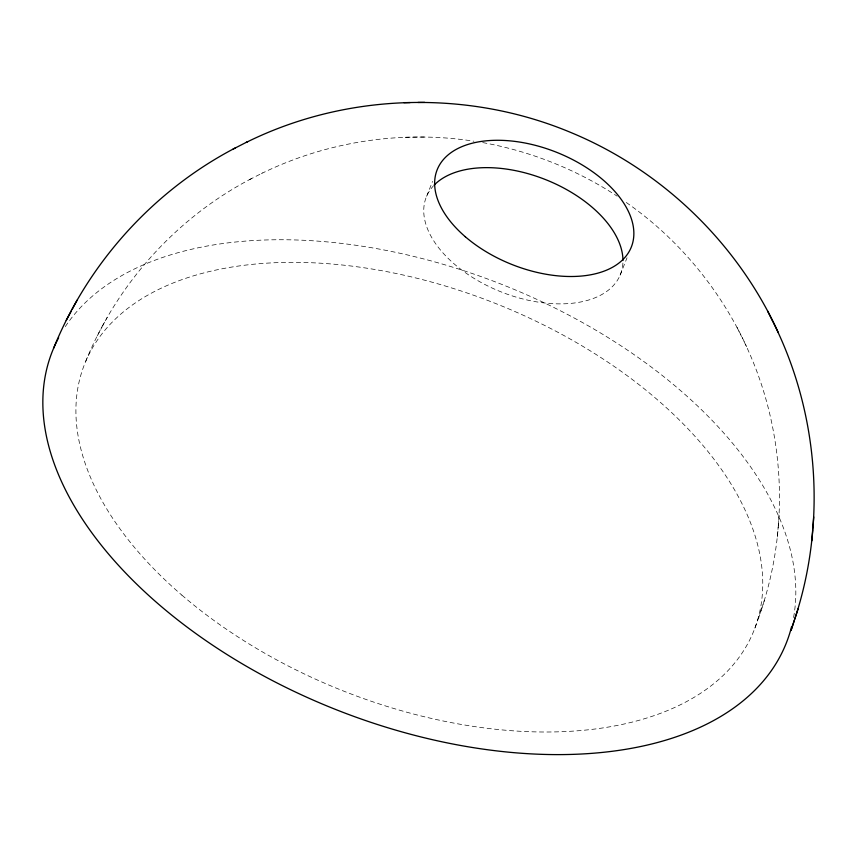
<?xml version="1.0" encoding="UTF-8"?>
<svg xmlns="http://www.w3.org/2000/svg" width="857" height="857" viewBox="0 0 857 857"><rect width="100%" height="100%" fill="white"/><g stroke="black" fill="none" stroke-linecap="round" stroke-linejoin="round"><path stroke-width="0.64" stroke-dasharray="4.29 3.21" d="M761.712 608.62C791.011 520.338 783.759 420.648 742.066 337.508M777.342 536.975L778.167 526.776M778.263 525.566L779.099 515.207M754.888 628.138L761.434 609.423M758.37 618.829L764.851 598.979M426.615 196.307L432.56 181.384M620.104 275.204L627.035 257.796M85.721 361.322C117.27 283.549 176.863 217.507 251.315 178.674M97.237 335.912L101.972 327.138M102.604 325.917L107.179 317.454M261.406 173.575C326.742 141.469 401.997 129.964 473.932 141.223M249.366 179.691L262.778 172.846M424.226 137.045L405.286 137.281M482.695 142.573C530.494 151.239 576.525 169.482 617.147 196.157M626.263 202.488C678.305 238.707 720.084 289.227 746.64 346.753M737.031 327.395L741.594 336.619M622.91 263.088A104.479 60.376 21.7 0 1 499.92 291.412A104.479 60.376 21.7 0 1 433.192 186.14M65.293 326.613A394.895 228.198 21.7 0 1 504.516 285.477A394.895 228.198 21.7 0 1 793.571 617.511M181.866 595.133A360.229 208.165 21.7 0 0 752.928 633.034A360.229 208.165 21.7 0 0 323.185 263.367A360.229 208.165 21.7 0 0 181.866 595.133"/><path stroke-width="1.29" d="M794.664 619.354C826.791 522.566 818.831 413.288 773.132 322.136M811.804 540.81L812.704 529.626M812.8 528.298L813.722 516.942M794.364 620.222L791 630.538L798.113 608.781M53.616 348.242C88.196 262.992 153.532 190.586 235.139 148.015M66.235 320.4L71.431 310.77M72.117 309.431L77.13 300.154M246.216 142.423C346.528 92.642 468.072 89.321 571.233 132.664C661.958 170.275 737.331 242.938 778.145 332.27M233.008 149.139L247.705 141.63M417.948 102.454L424.697 102.39M403.936 102.636L410.042 102.583M767.615 311.059L772.618 321.161M434.017 185.251A104.479 60.376 21.7 0 1 545.716 179.67A104.479 60.376 21.7 0 1 622.975 260.485M791.632 626.478A394.895 228.198 21.7 0 1 337.176 710.078A394.895 228.198 21.7 0 1 58.64 337.754M465.319 236.757A104.479 60.376 21.7 0 0 630.988 247.844A104.479 60.376 21.7 0 0 506.433 140.58A104.479 60.376 21.7 0 0 465.319 236.757"/></g></svg>
